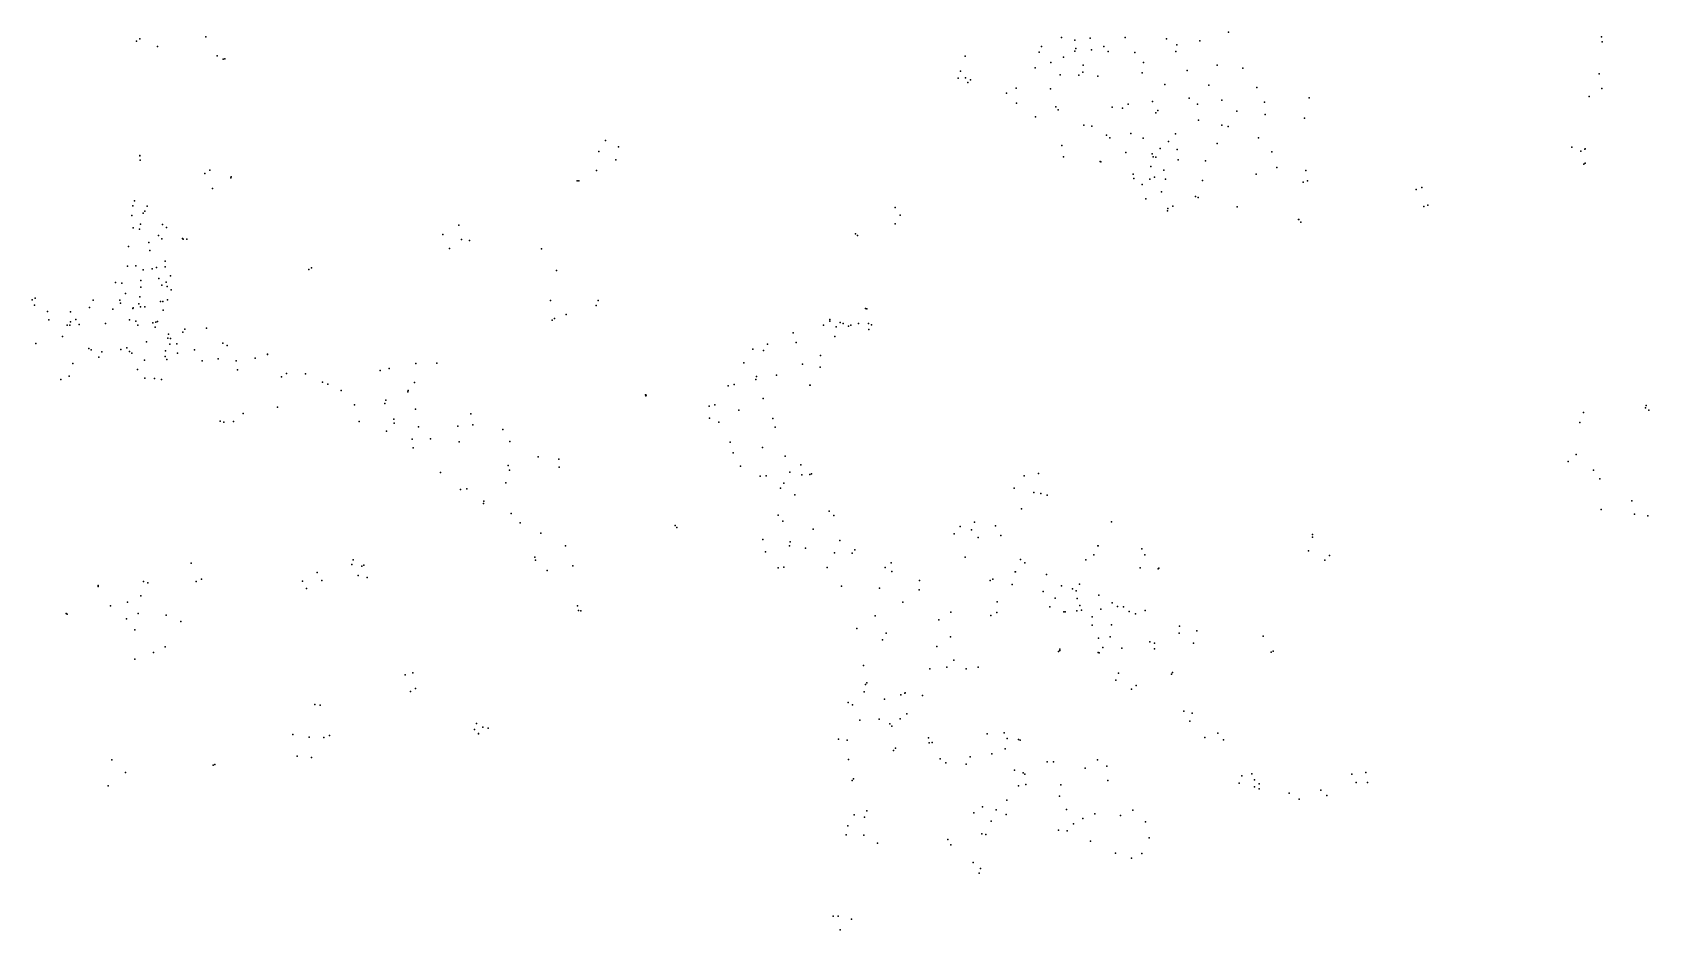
# Model space of a CAD drawing. Header units: millimetres. Extents: x -60275265 to 22802890, y -38578442 to 24337084.
# Drawn here: x -18735378 to -13549378, y -27224304 to -24345304 of the extents above; entities that cross this region are included whole.
import ezdxf

# ---------------------------------------------------------------- set-up
doc = ezdxf.new("R2010")
doc.units = ezdxf.units.MM
doc.header["$MEASUREMENT"] = 0
doc.layers.add('particles', color=7, linetype='Continuous', true_color=0x000000)

msp = doc.modelspace()

# ---------------------------------------------------------------- linework, layer by layer
at = {"layer": 'particles', "color": 93, "true_color": 0x67d435}
for p in [(-18401378, -24373304), (-18390378, -24366304), (-18178378, -24359304), (-15433378, -24362304), (-15390378, -24370304), (-15341378, -24364304), (-15229378, -24362304), (-15096378, -24366304), (-14989378, -24372304), (-14897378, -24345304), (-13700378, -24359304), (-18333378, -24391304), (-18142378, -24420304), (-15742378, -24422304), (-15505378, -24409304), (-15497378, -24390304), (-15427378, -24425304), (-15390378, -24405304), (-15387378, -24397304), (-15337378, -24401304), (-15297378, -24391304), (-15283378, -24407304), (-15198378, -24410304), (-15066378, -24407304), (-15063378, -24385304), (-13698378, -24376304), (-18123378, -24431304), (-18117378, -24430304), (-15757378, -24470304), (-15517378, -24459304), (-15467378, -24442304), (-15364378, -24473304), (-15363378, -24450304), (-15174378, -24475304), (-15170378, -24442304), (-15030378, -24468304), (-14934378, -24450304), (-14851378, -24460304), (-15764378, -24492304), (-15741378, -24491304), (-15733378, -24506304), (-15725378, -24497304), (-15578378, -24524304), (-15468378, -24526304), (-15437378, -24481304), (-15377378, -24482304), (-15316378, -24486304), (-15101378, -24512304), (-14960378, -24514304), (-14806378, -24522304), (-13708378, -24478304), (-13699378, -24525304), (-15609378, -24540304), (-15577378, -24572304), (-15219378, -24575304), (-15141378, -24567304), (-15023378, -24556304), (-14997378, -24576304), (-14919378, -24563304), (-14782378, -24569304), (-14638378, -24555304), (-14638378, -24555304), (-13740378, -24551304), (-15516378, -24616304), (-15451378, -24584304), (-15444378, -24594304), (-15270378, -24585304), (-15237378, -24588304), (-15130378, -24603304), (-15124378, -24596304), (-14993378, -24627304), (-14870378, -24598304), (-14780378, -24609304), (-14653378, -24620304), (-15361378, -24643304), (-15336378, -24646304), (-15289378, -24675304), (-15278378, -24683304), (-15210378, -24670304), (-15171378, -24685304), (-15067378, -24671304), (-14919378, -24643304), (-14898378, -24647304), (-14801378, -24683304), (-16917378, -24727304), (-16896378, -24692304), (-16854378, -24712304), (-15432378, -24708304), (-15226378, -24731304), (-15142378, -24735304), (-15116378, -24718304), (-15090378, -24695304), (-15062378, -24721304), (-14934378, -24702304), (-14758378, -24728304), (-13796378, -24713304), (-13767378, -24726304), (-13754378, -24720304), (-13753378, -24719304), (-18390378, -24740304), (-18390378, -24741304), (-18389378, -24755304), (-18165378, -24787304), (-16925378, -24788304), (-16863378, -24754304), (-15426378, -24744304), (-15309378, -24759304), (-15307378, -24760304), (-15146378, -24776304), (-15139378, -24744304), (-15130378, -24745304), (-15105378, -24787304), (-15059378, -24754304), (-14971378, -24757304), (-14742378, -24779304), (-14649378, -24788304), (-13757378, -24768304), (-13753378, -24765304), (-18182378, -24798304), (-18098378, -24812304), (-18097378, -24809304), (-16987378, -24821304), (-16982378, -24821304), (-15203378, -24800304), (-15201378, -24814304), (-15174378, -24833304), (-15149378, -24816304), (-15135378, -24810304), (-15099378, -24816304), (-14980378, -24820304), (-14808378, -24800304), (-14658378, -24826304), (-14644378, -24821304), (-18407378, -24886304), (-18157378, -24846304), (-15162378, -24879304), (-15112378, -24857304), (-15003378, -24872304), (-14994378, -24875304), (-14295378, -24849304), (-14277378, -24843304), (-18416378, -24933304), (-18412378, -24902304), (-18379378, -24925304), (-18374378, -24919304), (-18367378, -24903304), (-15967378, -24907304), (-15951378, -24932304), (-15093378, -24918304), (-15092378, -24910304), (-15076378, -24903304), (-14869378, -24905304), (-14270378, -24904304), (-14258378, -24899304), (-18411378, -24972304), (-18391378, -24977304), (-18388378, -24960304), (-18317378, -24962304), (-18305378, -24971304), (-17418378, -24994304), (-17367378, -24964304), (-16094378, -24992304), (-15967378, -24959304), (-14673378, -24946304), (-14671378, -24946304), (-14665378, -24954304), (-18426378, -25032304), (-18361378, -25019304), (-18358378, -25045304), (-18330378, -24997304), (-18320378, -25008304), (-18253378, -25007304), (-18251378, -25009304), (-18239378, -25009304), (-17397378, -25039304), (-17358378, -25010304), (-17332378, -25013304), (-17101378, -25040304), (-16087378, -24997304), (-18430378, -25095304), (-18403378, -25094304), (-18309378, -25079304), (-18309378, -25097304), (-18468378, -25148304), (-18448378, -25150304), (-18387378, -25141304), (-18379378, -25107304), (-18350378, -25104304), (-18337378, -25100304), (-18329378, -25135304), (-18306378, -25147304), (-18292378, -25126304), (-17848378, -25106304), (-17839378, -25101304), (-17053378, -25109304), (-18735378, -25203304), (-18726378, -25198304), (-18436378, -25183304), (-18390378, -25194304), (-18387378, -25163304), (-18320378, -25156304), (-18302378, -25160304), (-18301378, -25203304), (-18290378, -25171304), (-18728378, -25220304), (-18686378, -25241304), (-18613378, -25242304), (-18552378, -25228304), (-18540378, -25204304), (-18477378, -25233304), (-18454378, -25204304), (-18452378, -25214304), (-18413378, -25231304), (-18411378, -25229304), (-18393378, -25216304), (-18388378, -25226304), (-18374378, -25226304), (-18324378, -25209304), (-18316378, -25209304), (-18315378, -25236304), (-17072378, -25205304), (-17022378, -25250304), (-16926378, -25221304), (-16920378, -25205304), (-16062378, -25231304), (-16057378, -25232304), (-18682378, -25267304), (-18623378, -25285304), (-18615378, -25284304), (-18612378, -25274304), (-18595378, -25266304), (-18585378, -25282304), (-18500378, -25279304), (-18423378, -25267304), (-18403378, -25272304), (-18397378, -25285304), (-18348378, -25277304), (-18341378, -25291304), (-18339378, -25275304), (-18333378, -25273304), (-18252378, -25307304), (-18246378, -25297304), (-18176378, -25294304), (-17067378, -25269304), (-17060378, -25263304), (-16197378, -25284304), (-16176378, -25266304), (-16176378, -25272304), (-16156378, -25290304), (-16143378, -25276304), (-16133378, -25279304), (-16116378, -25288304), (-16109378, -25285304), (-16084378, -25279304), (-16052378, -25279304), (-16051378, -25298304), (-16043378, -25283304), (-18724378, -25343304), (-18638378, -25321304), (-18554378, -25359304), (-18432378, -25357304), (-18369378, -25338304), (-18300378, -25326304), (-18298378, -25313304), (-18294378, -25346304), (-18292378, -25327304), (-18271378, -25344304), (-18124378, -25342304), (-18110378, -25350304), (-16376378, -25345304), (-16294378, -25309304), (-16284378, -25340304), (-16160378, -25321304), (-18605378, -25407304), (-18546378, -25364304), (-18522378, -25387304), (-18512378, -25370304), (-18451378, -25363304), (-18423378, -25369304), (-18416378, -25374304), (-18375378, -25397304), (-18309378, -25385304), (-18308378, -25367304), (-18303378, -25395304), (-18269378, -25374304), (-18215378, -25364304), (-18190378, -25399304), (-18139378, -25393304), (-18081378, -25399304), (-18020378, -25390304), (-17980378, -25378304), (-17980378, -25379304), (-17505378, -25407304), (-17505378, -25407304), (-17437378, -25406304), (-16452378, -25405304), (-16423378, -25361304), (-16389378, -25366304), (-16264378, -25410304), (-16206378, -25382304), (-18644378, -25459304), (-18617378, -25448304), (-18398378, -25427304), (-18374378, -25455304), (-18343378, -25456304), (-18321378, -25459304), (-18077378, -25428304), (-17936378, -25450304), (-17920378, -25440304), (-17858378, -25441304), (-17619378, -25430304), (-17590378, -25424304), (-16414378, -25459304), (-16411378, -25449304), (-16347378, -25445304), (-16207378, -25419304), (-17804378, -25467304), (-17787378, -25474304), (-17744378, -25494304), (-17530378, -25498304), (-17529378, -25494304), (-17509378, -25468304), (-16768378, -25508304), (-16767378, -25511304), (-16766378, -25509304), (-16502378, -25479304), (-16483378, -25475304), (-16240378, -25477304), (-16239378, -25477304), (-17948378, -25548304), (-17701378, -25540304), (-17604378, -25536304), (-17601378, -25525304), (-17506378, -25554304), (-16563378, -25544304), (-16545378, -25540304), (-16468378, -25557304), (-16390378, -25520304), (-13758378, -25565304), (-13559378, -25550304), (-13557378, -25542304), (-13549378, -25557304), (-18132378, -25592304), (-18121378, -25596304), (-18090378, -25594304), (-18058378, -25568304), (-17686378, -25594304), (-17575378, -25586304), (-17574378, -25599304), (-17496378, -25611304), (-17370378, -25609304), (-17328378, -25569304), (-17322378, -25604304), (-16562378, -25583304), (-16532378, -25596304), (-16359378, -25584304), (-16352378, -25612304), (-13770378, -25597304), (-17599378, -25625304), (-17516378, -25650304), (-17458378, -25649304), (-17366378, -25659304), (-17225378, -25619304), (-17203378, -25658304), (-16496378, -25660304), (-17513378, -25678304), (-17112378, -25707304), (-17046378, -25714304), (-16486378, -25694304), (-16392378, -25677304), (-16320378, -25705304), (-13807378, -25722304), (-13782378, -25699304), (-17425378, -25757304), (-17208378, -25735304), (-17204378, -25750304), (-17045378, -25740304), (-16463378, -25737304), (-16400378, -25769304), (-16380378, -25768304), (-16305378, -25756304), (-16269378, -25733304), (-16266378, -25765304), (-16240378, -25764304), (-16235378, -25761304), (-15553378, -25768304), (-15507378, -25760304), (-13726378, -25750304), (-17361378, -25812304), (-17341378, -25810304), (-17216378, -25790304), (-16334378, -25807304), (-16324378, -25791304), (-15585378, -25807304), (-15522378, -25821304), (-15499378, -25825304), (-13706378, -25778304), (-17287378, -25857304), (-17286378, -25849304), (-16289378, -25829304), (-15561378, -25874304), (-15479378, -25830304), (-13701378, -25876304), (-13603378, -25848304), (-17199378, -25889304), (-17170378, -25919304), (-16672378, -25927304), (-16342378, -25894304), (-16327378, -25913304), (-16178378, -25881304), (-16163378, -25895304), (-15712378, -25917304), (-15645378, -25928304), (-15272378, -25915304), (-13594378, -25891304), (-13552378, -25896304), (-17104378, -25952304), (-16667378, -25934304), (-16391378, -25972304), (-16304378, -25980304), (-16230378, -25939304), (-16144378, -25975304), (-15777378, -25954304), (-15758378, -25930304), (-15722378, -25941304), (-15700378, -25966304), (-15628378, -25959304), (-14628378, -25956304), (-14628378, -25965304), (-17123378, -26029304), (-17024378, -25992304), (-16383378, -26012304), (-16306378, -25993304), (-16254378, -26000304), (-16161378, -26015304), (-16105378, -26016304), (-16096378, -26005304), (-15742378, -26029304), (-15329378, -26021304), (-15316378, -25993304), (-15315378, -25993304), (-15175378, -26002304), (-15166378, -26021304), (-14640378, -26009304), (-14573378, -26023304), (-18225378, -26048304), (-17821378, -26078304), (-17710378, -26052304), (-17706378, -26037304), (-17678378, -26058304), (-17671378, -26055304), (-17121378, -26038304), (-17083378, -26072304), (-17001378, -26057304), (-16342378, -26063304), (-16324378, -26061304), (-16185378, -26062304), (-15999378, -26062304), (-15979378, -26047304), (-15977378, -26075304), (-15582378, -26076304), (-15580378, -26076304), (-15565378, -26036304), (-15551378, -26047304), (-15481378, -26084304), (-15355378, -26037304), (-15181378, -26063304), (-15123378, -26066304), (-15121378, -26064304), (-14588378, -26038304), (-18524378, -26120304), (-18524378, -26123304), (-18378378, -26107304), (-18364378, -26111304), (-18209378, -26107304), (-18192378, -26099304), (-17868378, -26106304), (-17855378, -26129304), (-17806378, -26104304), (-17690378, -26088304), (-17661378, -26094304), (-16139378, -26122304), (-16017378, -26128304), (-15890378, -26134304), (-15889378, -26104304), (-15662378, -26104304), (-15653378, -26099304), (-15591378, -26117304), (-15433378, -26121304), (-15398378, -26130304), (-15386378, -26137304), (-15375378, -26115304), (-18484378, -26185304), (-18430378, -26173304), (-18387378, -26153304), (-16986378, -26185304), (-15942378, -26173304), (-15639378, -26172304), (-15492378, -26139304), (-15470378, -26188304), (-15453378, -26160304), (-15383378, -26161304), (-15374378, -26184304), (-15313378, -26151304), (-15270378, -26175304), (-15253378, -26187304), (-15234378, -26188304), (-18626378, -26210304), (-18623378, -26212304), (-18433378, -26227304), (-18395378, -26210304), (-18306378, -26215304), (-18258378, -26235304), (-16983378, -26200304), (-16975378, -26201304), (-16031378, -26217304), (-15826378, -26230304), (-15788378, -26205304), (-15660378, -26216304), (-15640378, -26206304), (-15425378, -26204304), (-15421378, -26204304), (-15384378, -26201304), (-15369378, -26199304), (-15334378, -26220304), (-15307378, -26196304), (-15216378, -26203304), (-15195378, -26211304), (-15165378, -26200304), (-18406378, -26262304), (-16090378, -26258304), (-15995378, -26273304), (-15789378, -26284304), (-15335378, -26247304), (-15314378, -26289304), (-15277378, -26284304), (-15273378, -26246304), (-15055378, -26273304), (-15054378, -26250304), (-14999378, -26265304), (-14786378, -26282304), (-18346378, -26335304), (-18309378, -26317304), (-16007378, -26294304), (-15833378, -26315304), (-15443378, -26331304), (-15438378, -26324304), (-15438378, -26328304), (-15315378, -26335304), (-15312378, -26336304), (-15300378, -26319304), (-15239378, -26321304), (-15150378, -26301304), (-15135378, -26305304), (-15135378, -26323304), (-15009378, -26305304), (-14760378, -26334304), (-14754378, -26330304), (-18406378, -26356304), (-16068378, -26376304), (-15855378, -26387304), (-15801378, -26382304), (-15778378, -26359304), (-15739378, -26387304), (-15700378, -26382304), (-17539378, -26406304), (-17514378, -26400304), (-16062378, -26437304), (-16058378, -26432304), (-15259378, -26424304), (-15250378, -26401304), (-15193378, -26441304), (-15080378, -26404304), (-15077378, -26399304), (-17522378, -26460304), (-17506378, -26450304), (-16117378, -26495304), (-16066378, -26461304), (-16001378, -26484304), (-15948378, -26471304), (-15936378, -26465304), (-15934378, -26464304), (-15879378, -26473304), (-15208378, -26452304), (-17829378, -26502304), (-17811378, -26504304), (-16104378, -26503304), (-16080378, -26552304), (-16018378, -26549304), (-15951378, -26548304), (-15929378, -26532304), (-15040378, -26523304), (-15014378, -26529304), (-17899378, -26598304), (-17782378, -26601304), (-17316378, -26582304), (-17310378, -26562304), (-17303378, -26595304), (-17303378, -26596304), (-17290378, -26574304), (-17272378, -26578304), (-15984378, -26564304), (-15977378, -26571304), (-15671378, -26596304), (-15617378, -26593304), (-15021378, -26555304), (-14931378, -26594304), (-17847378, -26606304), (-17800378, -26607304), (-16148378, -26613304), (-16121378, -26616304), (-15972378, -26649304), (-15966378, -26642304), (-15860378, -26608304), (-15858378, -26625304), (-15848378, -26623304), (-15614378, -26644304), (-15607378, -26611304), (-15571378, -26614304), (-15566378, -26616304), (-14973378, -26607304), (-14913378, -26615304), (-18480378, -26679304), (-18155378, -26696304), (-18149378, -26694304), (-17885378, -26667304), (-17839378, -26672304), (-16116378, -26678304), (-15822378, -26676304), (-15804378, -26689304), (-15739378, -26693304), (-15726378, -26670304), (-15656378, -26660304), (-15479378, -26685304), (-15459378, -26686304), (-15357378, -26706304), (-15317378, -26679304), (-15287378, -26699304), (-18436378, -26720304), (-16105378, -26745304), (-16100378, -26740304), (-15584378, -26712304), (-15556378, -26721304), (-15551378, -26725304), (-15547378, -26758304), (-15435378, -26759304), (-15284378, -26745304), (-14863378, -26754304), (-14854378, -26730304), (-14822378, -26724304), (-14814378, -26743304), (-14799378, -26756304), (-14501378, -26725304), (-14488378, -26752304), (-14457378, -26720304), (-14451378, -26752304), (-18492378, -26762304), (-15608378, -26809304), (-15571378, -26762304), (-15439378, -26796304), (-14814378, -26766304), (-14799378, -26772304), (-14702378, -26786304), (-14670378, -26805304), (-14601378, -26776304), (-14582378, -26793304), (-16098378, -26856304), (-16065378, -26863304), (-16058378, -26843304), (-15714378, -26849304), (-15686378, -26830304), (-15643378, -26839304), (-15610378, -26855304), (-15417378, -26838304), (-15326378, -26852304), (-15244378, -26858304), (-15204378, -26841304), (-16119378, -26891304), (-15659378, -26876304), (-15443378, -26905304), (-15415378, -26907304), (-15394378, -26884304), (-15365378, -26867304), (-15163378, -26878304), (-16124378, -26920304), (-16067378, -26921304), (-16023378, -26946304), (-15798378, -26935304), (-15788378, -26952304), (-15689378, -26917304), (-15676378, -26919304), (-15340378, -26940304), (-15340378, -26940304), (-15152378, -26929304), (-15716378, -27009304), (-15260378, -26979304), (-15208378, -26995304), (-15175378, -26980304), (-15697378, -27043304), (-15693378, -27028304), (-16165378, -27181304), (-16150378, -27181304), (-16143378, -27224304), (-16107378, -27190304)]:
    msp.add_point(p, dxfattribs=at)

doc.saveas('drawing.dxf')
